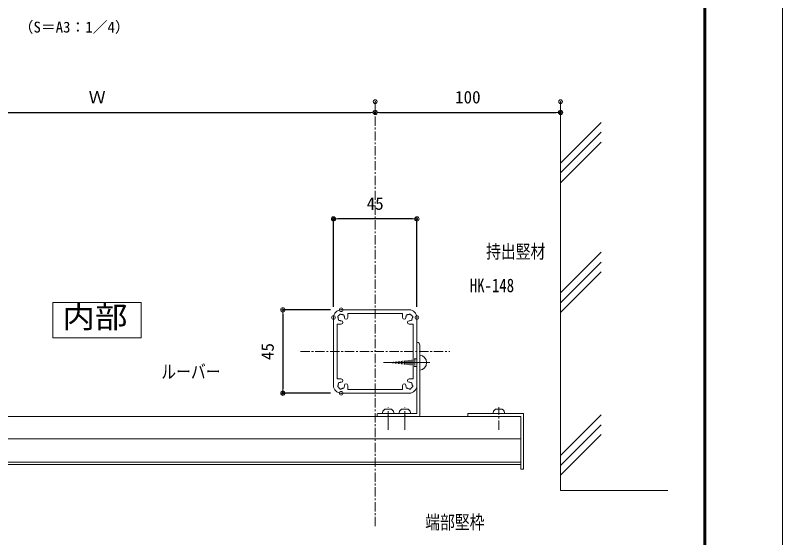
# Model space of a CAD drawing. Units: millimetres, scale not verified. Extents: x -1682 to 1682, y -1188 to 1188.
# Drawn here: x 854 to 1682, y -575 to -12 of the extents above; entities that cross this region are included whole.
import ezdxf
from ezdxf.enums import TextEntityAlignment as Align

# ---------------------------------------------------------------- set-up
doc = ezdxf.new("R2010")
doc.units = ezdxf.units.MM
doc.header["$LTSCALE"] = 8
doc.header["$PDMODE"] = 32
doc.header["$PDSIZE"] = 4
doc.linetypes.add('USER1', pattern=[2, 1.25, -0.25, 0.25, -0.25])
for name, color, linetype, lineweight in [('0-0_0', 7, 'Continuous', 18), ('0-1_DEFPOINTS', 7, 'Continuous', 18), ('0-5_WAKU', 7, 'Continuous', 18), ('0-6_6ﾊｯﾁﾝｸﾞ', 4, 'Continuous', 18), ('0-7_2躯体線', 4, 'Continuous', 18), ('0-8_3中心線', 2, 'USER1', 18), ('0-9_41ｱﾙﾐ', 6, 'Continuous', 18), ('0-B_42ｱﾙﾐ部品', 6, 'Continuous', 18), ('0-C_P4-12', 7, 'Continuous', 18), ('0-E_4アルミ', 6, 'Continuous', 18)]:
    doc.layers.add(name, color=color, linetype=linetype, lineweight=lineweight)
doc.layers.add('0-A_1手摺寸法', color=7, linetype='Continuous')
doc.styles.add('ＭＳ ゴシック', font='')
doc.styles.get('ＭＳ ゴシック').set_extended_font_data('MS Gothic')

# ---------------------------------------------------------------- blocks, each defined once
blk = doc.blocks.new('_ORIGIN2')
at = {"layer": '0-0_0'}
blk.add_line((-0.5, 0), (-1, 0), dxfattribs=at)
for radius in [0.5, 0.25]:
    blk.add_circle((0, 0), radius, dxfattribs=at)
blk = doc.blocks.new('D27')
at = {"layer": '0-1_DEFPOINTS'}
for p in [(687.804, -1848.112), (1287.804, -1848.112), (1287.804, -1859.767)]:
    blk.add_point(p, dxfattribs=at)
at = {"layer": '0-A_1手摺寸法'}
for p, q in [((687.804, -1859.612), (687.804, -1859.767)), ((692.404, -1859.767), (1283.204, -1859.767)), ((1287.804, -1859.612), (1287.804, -1859.767))]:
    blk.add_line(p, q, dxfattribs=at)
at = {"layer": '0-A_1手摺寸法', "xscale": 4.6, "yscale": 4.6, "rotation": 180}
blk.add_blockref('_ORIGIN2', (687.804, -1859.767), dxfattribs=at)
at = {"layer": '0-A_1手摺寸法', "xscale": 4.6, "yscale": 4.6}
blk.add_blockref('_ORIGIN2', (1287.804, -1859.767), dxfattribs=at)
at = {"layer": '0-A_1手摺寸法', "style": 'ＭＳ ゴシック'}
blk.add_text('Ｗ', height=13.49, dxfattribs=at).set_placement((978.604, -1854.017), align=Align.BOTTOM_LEFT)
blk = doc.blocks.new('D28')
at = {"layer": '0-1_DEFPOINTS'}
for p in [(1251.204, -2072.629), (1188.16, -2162.629), (1251.204, -2162.629)]:
    blk.add_point(p, dxfattribs=at)
at = {"layer": '0-A_1手摺寸法'}
for p, q in [((1239.704, -2072.629), (1188.16, -2072.629)), ((1188.16, -2077.229), (1188.16, -2158.029)), ((1239.704, -2162.629), (1188.16, -2162.629))]:
    blk.add_line(p, q, dxfattribs=at)
at = {"layer": '0-A_1手摺寸法', "xscale": 4.6, "yscale": 4.6}
for p, rotation in [((1188.16, -2072.629), 90), ((1188.16, -2162.629), 270)]:
    blk.add_blockref('_ORIGIN2', p, dxfattribs=dict(at, rotation=rotation))
at = {"layer": '0-A_1手摺寸法', "style": 'ＭＳ ゴシック'}
blk.add_text('45', height=13.49, rotation=90, dxfattribs=at).set_placement((1182.41, -2126.829), align=Align.BOTTOM_LEFT)
blk = doc.blocks.new('D30')
at = {"layer": '0-1_DEFPOINTS'}
for p in [(1242.804, -1974.583), (1242.804, -2081.029), (1332.804, -2081.029)]:
    blk.add_point(p, dxfattribs=at)
at = {"layer": '0-A_1手摺寸法'}
for p, q in [((1242.804, -2069.529), (1242.804, -1974.583)), ((1328.204, -1974.583), (1247.404, -1974.583)), ((1332.804, -2069.529), (1332.804, -1974.583))]:
    blk.add_line(p, q, dxfattribs=at)
at = {"layer": '0-A_1手摺寸法', "xscale": 4.6, "yscale": 4.6, "rotation": 180}
blk.add_blockref('_ORIGIN2', (1242.804, -1974.583), dxfattribs=at)
at = {"layer": '0-A_1手摺寸法', "xscale": 4.6, "yscale": 4.6}
blk.add_blockref('_ORIGIN2', (1332.804, -1974.583), dxfattribs=at)
at = {"layer": '0-A_1手摺寸法', "style": 'ＭＳ ゴシック'}
blk.add_text('45', height=13.49, dxfattribs=at).set_placement((1278.604, -1968.833), align=Align.BOTTOM_LEFT)
blk = doc.blocks.new('D44')
at = {"layer": '0-1_DEFPOINTS'}
for p in [(1287.804, -1848.112), (1487.804, -1848.112), (1487.804, -1859.767)]:
    blk.add_point(p, dxfattribs=at)
at = {"layer": '0-A_1手摺寸法'}
blk.add_line((1292.404, -1859.767), (1483.204, -1859.767), dxfattribs=at)
at = {"layer": '0-A_1手摺寸法', "xscale": 4.6, "yscale": 4.6, "rotation": 180}
blk.add_blockref('_ORIGIN2', (1287.804, -1859.767), dxfattribs=at)
at = {"layer": '0-A_1手摺寸法', "xscale": 4.6, "yscale": 4.6}
blk.add_blockref('_ORIGIN2', (1487.804, -1859.767), dxfattribs=at)
at = {"layer": '0-A_1手摺寸法', "style": 'ＭＳ ゴシック'}
blk.add_text('100', height=13.49, dxfattribs=at).set_placement((1374.004, -1854.017), align=Align.BOTTOM_LEFT)
blk = doc.blocks.new('HK-013')
at = {"layer": '0-B_42ｱﾙﾐ部品'}
for p, q in [((18.3, 22.5), (-18.3, 22.5)), ((-22.5, 18.3), (-22.5, -18.3)), ((-22.5, 18.3), (-22.5, 18.3)), ((14.8, 20.5), (-14.8, 20.5)), ((-14.8, 20.5), (-14.8, 18.3)), ((14.8, 20.5), (14.8, 18.3)), ((22.5, 18.3), (22.5, -18.3)), ((-20.5, 14.8), (-20.5, -14.8)), ((-18.3, 14.8), (-20.5, 14.8)), ((18.3, 14.8), (20.5, 14.8)), ((20.5, 14.8), (20.5, -14.8)), ((-18.3, -14.8), (-20.5, -14.8)), ((18.3, -14.8), (20.5, -14.8)), ((-22.5, -18.3), (-22.5, -18.3)), ((-14.8, -20.5), (-14.8, -18.3)), ((14.8, -20.5), (-14.8, -20.5)), ((14.8, -20.5), (14.8, -18.3)), ((18.3, -22.5), (-18.3, -22.5))]:
    blk.add_line(p, q, dxfattribs=at)
for centre, radius, start, end in [((-18.3, 18.3), 4.2, 90, 180), ((18.3, 18.3), 4.2, 0, 90), ((-19.749, 18.688), 0.5, 165, 232.97569), ((-19.749, 18.688), 0.5, 97.02431, 165), ((-18.3, 18.3), 1.75, 180.35889, 195), ((-18.3, 18.3), 1.75, 195, 209.64111), ((-19.361, 17.239), 0.5, 157.02431, 225), ((-18.3, 18.3), 1.75, 135, 149.64111), ((-19.361, 17.239), 0.5, 225, 292.97569), ((-18.3, 18.3), 1.75, 120.35889, 135), ((-18.688, 19.749), 0.5, 105, 172.97569), ((-18.3, 18.3), 1.75, 240.35889, 255), ((-18.688, 19.749), 0.5, 37.02431, 105), ((-18.3, 18.3), 1.75, 255, 270), ((-18.3, 18.3), 1.75, 75, 89.64111), ((-18.3, 18.3), 1.75, 60.35889, 75), ((-17.239, 19.361), 0.5, 45, 112.97569), ((-17.239, 19.361), 0.5, 337.02431, 45), ((-18.3, 18.3), 1.75, 15, 29.64111), ((-18.3, 18.3), 1.75, 0.35889, 15), ((-15.675, 18.3), 0.875, 180, 0), ((15.675, 18.3), 0.875, 180, 360), ((18.3, 18.3), 1.75, 165, 179.64111), ((18.3, 18.3), 1.75, 150.35889, 165), ((17.239, 19.361), 0.5, 135, 202.97569), ((17.239, 19.361), 0.5, 67.02431, 135), ((18.3, 18.3), 1.75, 105, 119.64111), ((18.3, 18.3), 1.75, 90.35889, 105), ((18.688, 19.749), 0.5, 75, 142.97569), ((18.3, 18.3), 1.75, 270, 285), ((18.3, 18.3), 1.75, 285, 299.64111), ((18.688, 19.749), 0.5, 7.02431, 75), ((19.361, 17.239), 0.5, 247.02431, 315), ((18.3, 18.3), 1.75, 45, 59.64111), ((18.3, 18.3), 1.75, 30.35889, 45), ((19.361, 17.239), 0.5, 315, 22.97569), ((19.749, 18.688), 0.5, 15, 82.97569), ((18.3, 18.3), 1.75, 330.35889, 345), ((18.3, 18.3), 1.75, 345, 359.64111), ((19.749, 18.688), 0.5, 307.02431, 15), ((-18.3, 15.675), 0.875, 270, 90), ((18.3, 15.675), 0.875, 90, 270), ((-18.3, -18.3), 1.75, 90, 105), ((-18.3, -15.675), 0.875, 270, 90), ((18.3, -15.675), 0.875, 90, 270), ((18.3, -18.3), 1.75, 75, 90), ((-18.3, -18.3), 4.2, 180, 270), ((-19.749, -18.688), 0.5, 127.02431, 195), ((-19.749, -18.688), 0.5, 195, 262.97569), ((-18.3, -18.3), 1.75, 165, 179.64111), ((-18.3, -18.3), 1.75, 150.35889, 165), ((-19.361, -17.239), 0.5, 135, 202.97569), ((-18.3, -18.3), 1.75, 210.35889, 225), ((-19.361, -17.239), 0.5, 67.02431, 135), ((-18.3, -18.3), 1.75, 225, 239.64111), ((-18.688, -19.749), 0.5, 187.02431, 255), ((-18.3, -18.3), 1.75, 105, 119.64111), ((-18.688, -19.749), 0.5, 255, 322.97569), ((-18.3, -18.3), 1.75, 270.35889, 285), ((-18.3, -18.3), 1.75, 285, 299.64111), ((-17.239, -19.361), 0.5, 247.02431, 315), ((-17.239, -19.361), 0.5, 315, 22.97569), ((-18.3, -18.3), 1.75, 330.35889, 345), ((-18.3, -18.3), 1.75, 345, 359.64111), ((-15.675, -18.3), 0.875, 360, 180), ((15.675, -18.3), 0.875, 0, 180), ((18.3, -18.3), 1.75, 180.35889, 195), ((18.3, -18.3), 1.75, 195, 209.64111), ((17.239, -19.361), 0.5, 157.02431, 225), ((17.239, -19.361), 0.5, 225, 292.97569), ((18.3, -18.3), 1.75, 240.35889, 255), ((18.3, -18.3), 1.75, 255, 269.64111), ((18.688, -19.749), 0.5, 217.02431, 285), ((18.3, -18.3), 4.2, 270, 360), ((18.3, -18.3), 1.75, 60.35889, 75), ((18.688, -19.749), 0.5, 285, 352.97569), ((19.361, -17.239), 0.5, 45, 112.97569), ((18.3, -18.3), 1.75, 300.35889, 315), ((18.3, -18.3), 1.75, 315, 329.64111), ((19.361, -17.239), 0.5, 337.02431, 45), ((19.749, -18.688), 0.5, 277.02431, 345), ((18.3, -18.3), 1.75, 15, 29.64111), ((18.3, -18.3), 1.75, 0.35889, 15), ((19.749, -18.688), 0.5, 345, 52.97569)]:
    blk.add_arc(centre, radius, start, end, dxfattribs=at)
blk = doc.blocks.new('A$C3D1E4F94')
at = {"layer": '0-7_2躯体線'}
for p, q in [((8, 11), (8, 50.088)), ((7.64, 41.925), (8.36, 41.925)), ((7.82, 43.525), (8.18, 43.525)), ((6.742, 33.925), (9.258, 33.925)), ((6.921, 35.525), (9.079, 35.525)), ((7.101, 37.125), (8.899, 37.125)), ((7.281, 38.725), (8.719, 38.725)), ((7.461, 40.325), (8.539, 40.325)), ((5.843, 25.925), (10.157, 25.925)), ((6.022, 27.525), (9.978, 27.525)), ((6.202, 29.125), (9.798, 29.125)), ((6.382, 30.725), (9.618, 30.725)), ((6.562, 32.325), (9.438, 32.325)), ((4, 17), (4, 14)), ((4.944, 17.925), (11.056, 17.925)), ((5.124, 19.525), (10.876, 19.525)), ((5.303, 21.125), (10.697, 21.125)), ((5.483, 22.725), (10.517, 22.725)), ((5.663, 24.325), (10.337, 24.325)), ((12, 17), (12, 14)), ((4.764, 16.325), (11.236, 16.325))]:
    blk.add_line(p, q, dxfattribs=at)
blk.add_arc((8, 11.537), 8.018, 183.8385, 356.1615, dxfattribs=at)
at = {"layer": '0-E_4アルミ'}
blk.add_line((8, 0), (8, 30), dxfattribs=at)
blk = doc.blocks.new('A$C7FF034F4')
at = {"layer": '0-9_41ｱﾙﾐ'}
for p, q in [((0, 15.3), (0, 22.5)), ((0.5, 23), (38.5, 23)), ((1.5, 0.5), (1.5, 21.5)), ((1.5, 21.5), (28.7, 21.5)), ((29, 21.8), (28.7, 21.5)), ((29, 21.8), (29.3, 21.5)), ((29.3, 21.5), (39.785, 21.5)), ((0.3, 15), (0, 15.3)), ((0.3, 15), (0, 14.7)), ((0, 6.3), (0, 14.7)), ((0.3, 6), (0, 6.3)), ((0.3, 6), (0, 5.7)), ((0, 0.5), (0, 5.7)), ((0.5, 0), (1, 0))]:
    blk.add_line(p, q, dxfattribs=at)
for centre, radius, start, end in [((0.5, 22.5), 0.5, 90, 180), ((38.5, 21.5), 1.5, 8.84988, 90), ((39.785, 21.7), 0.2, 270, 8.84988), ((0.5, 0.5), 0.5, 180, 270), ((1, 0.5), 0.5, 270, 0)]:
    blk.add_arc(centre, radius, start, end, dxfattribs=at)
blk = doc.blocks.new('A$C1CD41A75')
at = {"layer": '0-6_6ﾊｯﾁﾝｸﾞ'}
for p, q in [((3, 9.15), (3, 8.85)), ((3.2, 8.65), (8.8, 8.65)), ((5, 11.15), (7, 11.15)), ((9, 9.15), (9, 8.85)), ((12, 9.15), (12, 8.85)), ((12.2, 8.65), (17.8, 8.65)), ((14, 11.15), (16, 11.15)), ((18, 9.15), (18, 8.85))]:
    blk.add_line(p, q, dxfattribs=at)
for centre, radius, start, end in [((5, 9.15), 2, 90, 180), ((3.2, 8.85), 0.2, 180, 270), ((7, 9.15), 2, 0, 90), ((8.8, 8.85), 0.2, 270, 0), ((14, 9.15), 2, 90, 180), ((12.2, 8.85), 0.2, 180, 270), ((16, 9.15), 2, 0, 90), ((17.8, 8.85), 0.2, 270, 0)]:
    blk.add_arc(centre, radius, start, end, dxfattribs=at)
at = {"layer": '0-8_3中心線'}
for p, q in [((6, 0), (6, 12.111)), ((15, 0), (15, 12.111))]:
    blk.add_line(p, q, dxfattribs=at)
at = {"layer": '0-9_41ｱﾙﾐ', "xscale": -1, "rotation": 270}
blk.add_blockref('A$C7FF034F4', (0, 7.15), dxfattribs=at)

msp = doc.modelspace()

# ---------------------------------------------------------------- linework, layer by layer
at = {"layer": '0-1_DEFPOINTS', "color": 5}
msp.add_line((1682, -1188), (1682, 1188), dxfattribs=at)
at = {"layer": '0-5_WAKU'}
for p, q in [((1596.8, -1126.8), (1596.8, 1130.8)), ((1597.4, -1127.4), (1597.4, 1131.4)), ((1598, -1128), (1598, 1132)), ((1598.6, -1128.6), (1598.6, 1132.6)), ((1599.2, -1129.2), (1599.2, 1133.2))]:
    msp.add_line(p, q, dxfattribs=at)
at = {"layer": '0-6_6ﾊｯﾁﾝｸﾞ'}
for p, q in [((1373.829, -436.168), (1377.829, -436.168)), ((1369.829, -440.168), (1369.829, -440.768)), ((1370.229, -441.168), (1381.429, -441.168)), ((1381.829, -440.168), (1381.829, -440.768))]:
    msp.add_line(p, q, dxfattribs=at)
for centre, radius, start, end in [((1373.829, -440.168), 4, 90, 180), ((1377.829, -440.168), 4, 0, 90), ((1370.229, -440.768), 0.4, 180, 270), ((1381.429, -440.768), 0.4, 270, 0)]:
    msp.add_arc(centre, radius, start, end, dxfattribs=at)
at = {"layer": '0-7_2躯体線'}
for p, q in [((1486.19, -127.017), (1442.36, -170.847)), ((1486.19, -137.625), (1442.36, -181.456)), ((1486.19, -148.234), (1442.36, -192.064)), ((1486.19, -267.069), (1442.36, -310.899)), ((1486.19, -277.678), (1442.36, -321.508)), ((1486.19, -288.287), (1442.36, -332.117)), ((1486.19, -442.537), (1442.36, -486.367)), ((1486.19, -453.146), (1442.36, -496.976)), ((1486.19, -463.755), (1442.36, -507.585))]:
    msp.add_line(p, q, dxfattribs=at)
msp.add_lwpolyline([(1442.36, -104.65), (1442.36, -524.168), (1558.251, -524.168)], dxfattribs=at)
at = {"layer": '0-8_3中心線'}
for p, q in [((1242.36, -104.65), (1242.36, -564.168)), ((1161.746, -374.168), (1322.973, -374.168)), ((1375.829, -458.467), (1375.829, -434.245))]:
    msp.add_line(p, q, dxfattribs=at)
at = {"layer": '0-9_41ｱﾙﾐ'}
for p, q in [((653.36, -444.168), (1399.36, -444.168)), ((1402.36, -441.168), (1342.36, -441.168)), ((1342.36, -444.168), (1342.36, -441.168)), ((1399.36, -444.168), (1342.36, -444.168)), ((1399.36, -444.168), (1399.36, -501.168)), ((1399.36, -496.168), (1399.36, -444.168)), ((1402.36, -441.168), (1402.36, -501.168)), ((653.36, -468.168), (1399.36, -468.168)), ((653.36, -493.368), (1399.36, -493.368)), ((653.76, -496.168), (1399.36, -496.168)), ((1399.36, -501.168), (1402.36, -501.168))]:
    msp.add_line(p, q, dxfattribs=at)
at = {"layer": '0-C_P4-12'}
msp.add_line((894.697, -321.369), (894.697, -359.379), dxfattribs=at)
msp.add_lwpolyline([(894.697, -359.379), (990.022, -359.379), (990.022, -321.369), (894.697, -321.369)], dxfattribs=at)

# ---------------------------------------------------------------- block references
at = {"layer": '0-9_41ｱﾙﾐ', "xscale": -2, "yscale": 2}
msp.add_blockref('HK-013', (1242.36, -374.168), dxfattribs=at)
at = {"layer": '0-A_1手摺寸法'}
for name in ['D27', 'D44', 'D30', 'D28']:
    msp.add_blockref(name, (-45.445, 1743.461), dxfattribs=at)
at = {"layer": '0-A_1手摺寸法', "xscale": 2, "yscale": 2}
msp.add_blockref('A$C1CD41A75', (1244.36, -458.467), dxfattribs=at)
at = {"layer": '0-A_1手摺寸法', "rotation": 90}
msp.add_blockref('A$C3D1E4F94', (1301.36, -394.168), dxfattribs=at)

# ---------------------------------------------------------------- texts
at = {"layer": '0-0_0', "style": 'ＭＳ ゴシック'}
msp.add_text('（S＝A3：1／4）', height=11.73, dxfattribs=at).set_placement((857.64, -33.586), align=Align.BOTTOM_LEFT)
at = {"layer": '0-0_0', "style": 'ＭＳ ゴシック', "width": 0.8}
for s, p in [('持出竪材', (1362.013, -278.02)), ('HK-148', (1344.379, -314.539)), ('ルーバー', (1011.567, -407.606)), ('端部堅枠', (1296.325, -570.038))]:
    msp.add_text(s, height=14.66, dxfattribs=at).set_placement(p, align=Align.BOTTOM_LEFT)
at = {"layer": '0-C_P4-12', "style": 'ＭＳ ゴシック', "width": 1.1}
msp.add_text('内部', height=23.46, dxfattribs=at).set_placement((904.756, -355.746), align=Align.BOTTOM_LEFT)

doc.saveas('drawing.dxf')
